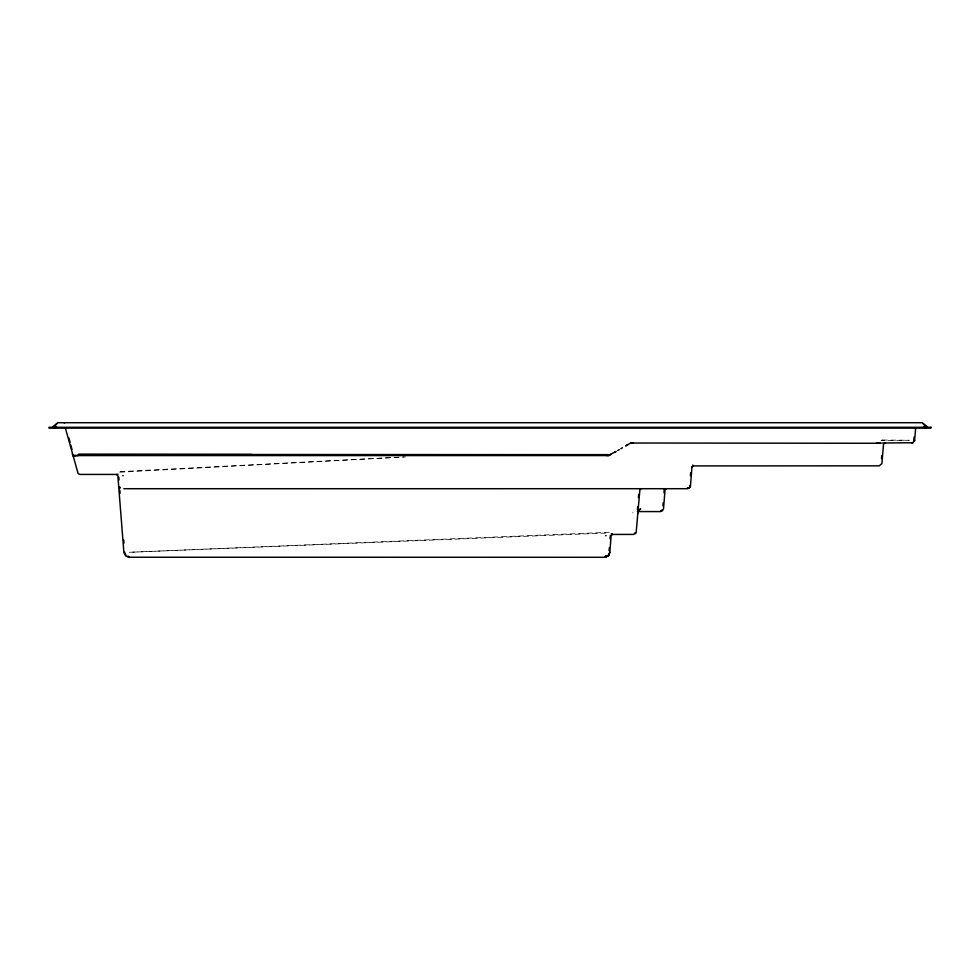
<?xml version="1.0" encoding="UTF-8"?>
<svg xmlns="http://www.w3.org/2000/svg" width="980" height="980" viewBox="0 0 980 980"><rect width="100%" height="100%" fill="white"/><g stroke="black" fill="none" stroke-linecap="round" stroke-linejoin="round"><path stroke-width="0.73" stroke-dasharray="4.9 3.68" d="M633.068 512.675L632.651 512.895M119.731 472.201L405.5 456.901M120.099 471.637L404.005 456.937M609.241 532.275L129.274 552.291L608.188 532.961A7.277 7.24 -2.9 0 1 608.874 532.483M882.551 440.032L881.118 440.412L909.269 440.29L882.551 440.032"/><path stroke-width="1.47" d="M609.082 550.723L609.315 547.71M610.026 538.694L610.271 535.68M608.592 555.293L609.793 552.585L611.153 535.533L612.549 534.431M637.453 509.772L637.698 506.734M638.409 497.583L638.666 494.41M662.921 505.741L663.142 502.875M663.926 492.83L664.256 489.449M690.422 475.704L690.655 472.838M881.51 458.591L881.731 455.712M913.826 440.032L914.058 437.068M915.614 428.26L914.646 440.412L912.772 442.752L882.551 442.997M609.817 552.291L608.09 555.856L604.403 557.289L128.466 557.228L125.587 555.856L123.909 552.696L117.845 475.741L116.412 474.43M123.811 488.714L687.666 488.702L689.369 487.979L690.447 486.129L691.954 467.166L692.958 465.916L879.207 465.843L881.914 463.577L883.507 444.234L884.916 442.997M689.602 486.007L689.638 485.749M927.141 426.68L922.254 422.711L57.759 422.711L52.847 426.704L55.444 426.704A5.084 0.649 -7.1 0 0 56.154 426.619A4.998 0.637 -7.1 0 1 55.456 426.729L53.361 426.851M612.035 534.431L633.778 534.418L636.106 532.998L639.867 490.024L641.079 488.726M690.447 486.129L690.153 487.011M914.646 440.412L914.34 441.294M691.99 466.958L693.166 465.868M638.972 511.572L660.398 511.572L662.431 510.837L663.546 508.681L665.04 489.816L666.425 488.714M637.723 510.837A8.759 6.958 11.3 0 0 637.466 511.487A8.44 6.75 17.7 0 1 637.723 510.752L637.796 510.629M608.96 554.827L605.701 557.106L607 556.64M608.237 555.697L608.837 554.974L607.747 556.138M635.285 532.679L634.477 533.341M689.81 487.538L688.854 488.334M53.508 427.219L56.742 423.985M662.051 510.017L660.924 510.654M611.091 534.1L612.279 533.598M74.149 455.565L72.728 455.577L608.115 455.577L616.065 451.474L614.46 452.393M617.645 450.543L619.25 449.624M620.842 448.705L622.435 447.787M627.212 445.03L625.62 445.949L630.397 443.193M609.683 455.149L608.445 455.553L611.275 454.23M913.054 442.617L911.866 442.985M692.615 465.132L692.86 465.059M688.132 487.721L687.36 487.856M609.389 455.296L606.326 455.565M606.387 556.922L604.403 557.289M606.13 556.089L605.162 556.37L606.167 556.077M606.154 535.668L605.714 535.754M53.802 427.562L55.468 427.354M55.235 427.39L53.961 427.562M926.333 427.55L924.887 427.415M926.762 426.851L927.154 426.704A5.084 0.625 7.4 0 0 927.08 426.606A4.998 0.613 7.4 0 1 927.141 426.704L923.87 426.606A4.925 0.637 7.1 0 0 924.618 426.766L926.639 426.851M630.863 443.021L880.702 443.279L876.389 442.997M73.267 455.577L73.267 455.565M73.892 455.565L75.828 455.577L75.056 455.565M76.207 455.577L78.229 455.577M251.848 454.475L78.229 454.426L608.115 454.659M116.926 474.43L80.201 474.43L78.155 473.683L65.366 428.089M631.108 442.997L632.896 443.009M72.973 455.577L72.3 453.985M926.039 427.562L924.532 427.354M64.092 422.723L64.558 422.895M128.895 556.42L127.792 556.187M123.247 475.741L122.782 475.655M117.87 474.087L118.066 474.271M923.258 423.985L926.492 427.219M125.906 554.95L125.244 554.031M120.013 487.82L119.756 487.146M124.95 553.332L124.717 552.218M68.882 437.938L70.046 442.262M70.817 445.128L71.969 449.452M118.813 477.113L119.033 479.992M119.842 490.282L120.087 493.308M123.774 540.139L124.007 543.165M120.062 487.954A8.281 6.603 -17.7 0 1 119.805 487.305M638.09 512.687L638.09 512.675A10.204 8.685 8.9 0 1 638.176 512.026A9.58 8.146 13.1 0 1 638.335 511.401A9.69 8.257 19.5 0 1 638.519 510.862L640.687 508.755L638.825 510.2A7.301 6.223 23.8 0 0 638.556 510.788A8.489 7.228 19.6 0 0 638.335 511.401L638.213 511.866A10.939 9.298 10.1 0 0 638.09 512.687M926.602 427.39L926.602 427.415A3.724 0.649 10.7 0 1 926.59 427.415M53.41 427.354L53.41 427.341A3.724 0.649 -10.7 0 1 53.434 427.341L53.41 427.439M931 427.28L49 427.28L49 428.138L931 428.138L931 427.28M880.775 443.009L879.967 442.997L880.775 443.009M52.932 426.79L52.883 426.766A5.084 0.625 -7.4 0 1 52.92 426.606A4.998 0.613 -7.4 0 0 52.859 426.704L52.932 426.79"/></g></svg>
